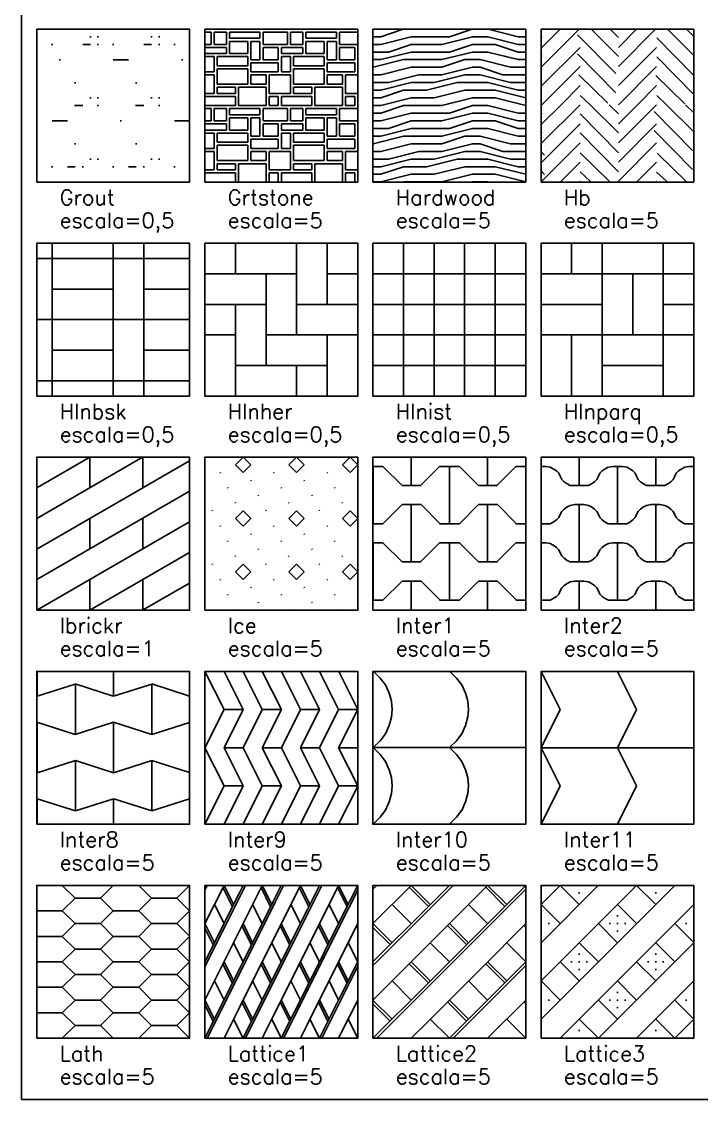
# Model space of a CAD drawing. Header units: inches. Extents: x -1 to 462, y -162 to 137.
# Drawn here: x 362 to 406.5, y -4 to 66.5 of the extents above; entities that cross this region are included whole.
import ezdxf

# ---------------------------------------------------------------- set-up
doc = ezdxf.new("R2010")
doc.units = ezdxf.units.IN
doc.header["$MEASUREMENT"] = 0
doc.layers.add('FORMATO', color=7, linetype='Continuous', plot=False)
for name, color, linetype in [('HATCH', 7, 'Continuous'), ('RECTANGLE', 7, 'Continuous'), ('TEXT', 5, 'Continuous')]:
    doc.layers.add(name, color=color, linetype=linetype)
doc.styles.add('nr', font='simplex.shx')

msp = doc.modelspace()

# ---------------------------------------------------------------- hatches: boundary and pattern name
at = {"layer": 'HATCH'}
h = msp.add_hatch(dxfattribs=at)
h.set_pattern_fill('GROUT', color=256, scale=0.5, style=0, pattern_type=2)
h.set_pattern_definition([(0, (365, 57), (0.5, 4), [0.5, -3.5]), (0, (365.5, 58.5), (0, 4), [0, -4]), (0, (364, 57), (1.5, 4), [0, -4]), (0, (364, 60), (4, 4), [1, -7]), (0, (367, 57.5), (0, 4), [0, -4]), (0, (366, 57), (1, 4), [0, -4]), (0, (366.5, 57.5), (0, 4), [0, -4]), (0, (364.5, 60), (0, 4), [0, -4])])
h.paths.add_polyline_path([(363, 56), (373, 56), (373, 66), (363, 66)])
h = msp.add_hatch(dxfattribs=at)
h.set_pattern_fill('GRTSTONE', color=256, scale=5, style=0)
h.set_pattern_definition([(0, (374, 56), (5, 5), [2, -0.2, 1.8, -0.2, 0.6, -0.2]), (0, (374, 56.6), (5, 5), [2, -2.2, 0.6, -0.2]), (0, (374.8, 56.8), (5, 5), [1.2, -2.2, 1.4, -0.2]), (0, (374.8, 57.2), (5, 5), [1.2, -0.2, 1.8, -1.8]), (0, (374.8, 57.4), (5, 5), [2, -0.2, 1, -1.8]), (0, (377, 58), (5, 5), [1, -0.2, 1.4, -2.4]), (0, (374, 58.2), (5, 5), [0.6, -2.4, 1.8, -0.2]), (0, (374.8, 58.4), (5, 5), [2, -3]), (0, (374.8, 58.6), (5, 5), [2, -3]), (0, (377, 58.8), (5, 5), [1.8, -3.2]), (0, (377, 59), (5, 5), [0.6, -0.2, 1, -3.2]), (0, (374, 59.2), (5, 5), [0.6, -0.2, 2, -2.2]), (0, (374, 59.4), (5, 5), [1.4, -0.2, 1.2, -2.2]), (0, (374, 59.8), (5, 5), [1.4, -2.4, 1, -0.2]), (0, (374.6, 60), (5, 5), [0.8, -2.4, 1.6, -0.2]), (0, (375.6, 60.2), (5, 5), [1.2, -0.2, 0.6, -3]), (0, (375.6, 60.4), (5, 5), [2, -3]), (0, (374.6, 60.8), (5, 5), [0.8, -0.2, 2, -0.2, 1.6, -0.2]), (90, (374, 56), (-4.999999999999999, 5), [0.6, -1.6, 1, -0.2, 0.4, -1.2]), (90, (374.4, 60), (-4.999999999999999, 5), [0.8, -4.2]), (90, (374.6, 56.8), (-4.999999999999999, 5), [1.2, -0.2, 1, -0.8, 0.8, -1]), (90, (374.8, 56.8), (-4.999999999999999, 5), [0.4, -0.2, 1, -0.2, 0.6, -2.6]), (90, (375.4, 59.4), (-4.999999999999999, 5), [0.4, -0.2, 0.8, -3.6]), (90, (375.6, 59.4), (-4.999999999999999, 5), [0.8, -0.2, 0.4, -3.6]), (90, (376, 56.8), (-4.999999999999999, 5), [0.4, -3.8, 0.6, -0.2]), (90, (376.2, 56), (-4.999999999999999, 5), [1.2, -3.8]), (90, (376.8, 57.4), (-4.999999999999999, 5), [1, -0.2, 0.6, -0.2, 0.8, -2.2]), (90, (377, 57.4), (-4.999999999999999, 5), [0.6, -0.2, 0.6, -0.2, 1.2, -2.2]), (90, (377.6, 59), (-4.999999999999999, 5), [1.2, -0.2, 0.4, -3.2]), (90, (377.8, 59), (-4.999999999999999, 5), [0.8, -0.2, 0.8, -3.2]), (90, (378, 57.4), (-4.999999999999999, 5), [0.6, -3, 1.2, -0.2]), (90, (378.2, 56.8), (-4.999999999999999, 5), [1.2, -3, 0.6, -0.2]), (90, (378.8, 58.2), (-4.999999999999999, 5), [0.6, -0.2, 0.8, -1.2, 0.6, -1.6])])
h.paths.add_polyline_path([(374, 56), (384, 56), (384, 66), (374, 66)])
h = msp.add_hatch(dxfattribs=at)
h.set_pattern_fill('HARDWOOD', color=256, scale=5, style=0)
h.set_pattern_definition([(0, (387, 56), (10, 5), [2.5, -2, 1, -2.5, 0.5, -1.5]), (0, (387.5, 56.5), (10, 5), [1.5, -2.5, 1.5, -2, 0.5, -2]), (0, (387, 57), (10, 5), [1.5, -2.5, 2, -1.5, 1, -1.5]), (0, (387.5, 57.5), (10, 5), [1.5, -1.5, 2, -1.5, 2, -1.5]), (0, (388, 58), (10, 5), [1.5, -1.5, 1, -1.5, 2, -2.5]), (0, (387.5, 58.5), (10, 5), [2, -2, 0.5, -2, 1, -2.5]), (0, (387, 59), (10, 5), [2.5, -1.5, 1, -2.5, 1, -1.5]), (0, (387.5, 59.5), (10, 5), [2.5, -1.5, 1, -2, 1.5, -1.5]), (0, (387.5, 60), (10, 5), [2, -2, 1.5, -1.5, 1, -2]), (0, (387.5, 60.5), (10, 5), [2.5, -1.5, 1, -2, 1, -2]), (14.03624347, (385.5, 56), (-9.99999999862322, 1.231734159112818e-10), [2.06155, -18.55397813]), (14.03624347, (389, 56.5), (-9.99999999862322, 1.231734159112818e-10), [2.06155, -18.55397813]), (14.03624347, (388.5, 57), (-9.99999999862322, 1.231734159112818e-10), [2.06155, -18.55397813]), (14.03624347, (389, 57.5), (-9.99999999862322, 1.231734159112818e-10), [2.06155, -18.55397813]), (14.03624347, (386, 57.5), (-9.99999999862322, 1.231734159112818e-10), [2.06155, -18.55397813]), (14.03624347, (385, 58.5), (-9.99999999862322, 1.231734159112818e-10), [2.06155, -18.55397813]), (14.03624347, (385.5, 57), (-9.99999999862322, 1.231734159112818e-10), [2.06155, -2.06155, 2.06155, -14.43087813]), (14.03624347, (385.5, 58), (-9.99999999862322, 1.231734159112818e-10), [2.06155, -2.06155, 2.06155, -14.43087813]), (14.03624347, (385.5, 59), (-9.99999999862322, 1.231734159112818e-10), [2.06155, -2.06155, 2.06155, -14.43087813]), (14.03624347, (385.5, 60), (-9.99999999862322, 1.231734159112818e-10), [2.06155, -2.06155, 2.06155, -14.43087813]), (345.96375653, (393, 56.5), (9.999999998623219, 1.231709179094764e-10), [2.06155, -18.55397813]), (345.96375653, (393, 57), (9.999999998623219, 1.231709179094764e-10), [2.06155, -18.55397813]), (345.96375653, (392.5, 57.5), (9.999999998623219, 1.231709179094764e-10), [2.06155, -18.55397813]), (345.96375653, (392, 58), (9.999999998623219, 1.231709179094764e-10), [2.06155, -18.55397813]), (345.96375653, (392, 59), (9.999999998623219, 1.231709179094764e-10), [2.06155, -18.55397813]), (345.96375653, (392.5, 59.5), (9.999999998623219, 1.231709179094764e-10), [2.06155, -18.55397813]), (345.96375653, (392.5, 60.5), (9.999999998623219, 1.231709179094764e-10), [2.06155, -18.55397813]), (345.96375653, (392.5, 61), (9.999999998623219, 1.231709179094764e-10), [2.06155, -18.55397813]), (341.5650512, (392, 58.5), (20.0000000009354, -4.999999991732476), [1.58115, -30.0416266]), (341.5650512, (393, 60), (20.0000000009354, -4.999999991732476), [1.58115, -30.0416266]), (18.43494882, (385.5, 56.5), (-19.99999999919007, -4.999999998713794), [1.58115, -30.0416266]), (18.43494882, (386, 59.5), (-19.99999999919007, -4.999999998713794), [1.58115, -30.0416266]), (18.43494882, (390, 59.5), (-19.99999999919007, -4.999999998713794), [1.58115, -30.0416266]), (18.43494882, (390, 60.5), (-19.99999999919007, -4.999999998713794), [1.58115, -30.0416266]), (18.43494882, (389.5, 58.5), (-19.99999999919007, -4.999999998713794), [1.58115, -4.743399999999999, 1.58115, -23.7170766])])
h.paths.add_polyline_path([(385, 56), (395, 56), (395, 66), (385, 66)])
h = msp.add_hatch(dxfattribs=at)
h.set_pattern_fill('HB', color=256, scale=5, style=0, pattern_type=2)
h.set_pattern_definition([(225, (398.5001052126439, 61.00000000000009), (-5.551115123125783e-16, -5.000001547244761), [3.535534999999999, -3.535534999999999]), (314.4327, (398.5001052126439, 60.40000000000009), (-244.9998546400581, 250.0001418037547), [3.571065, -353.53536]), (225, (398.5001052126439, 59.75000000000009), (-5.551115123125783e-16, -5.000001547244761), [3.535534999999999, -3.535534999999999]), (314.4327, (398.5001052126439, 59.15000000000009), (-244.9998546400581, 250.0001418037547), [3.571065, -353.53536]), (225, (398.5001052126439, 58.50000000000009), (-5.551115123125783e-16, -5.000001547244761), [3.535534999999999, -3.535534999999999]), (315.7639, (398.5001052126439, 57.85000000000009), (185.0000081616251, -179.9999948147358), [2.651885, -262.536725]), (225, (398.5001052126439, 57.25000000000009), (-5.551115123125783e-16, -5.000001547244761), [1.767765, -5.3033]), (317.2906, (398.5001052126439, 56.60000000000009), (59.99998748965843, -55.00001019373684), [0.8845900000000001, -87.57444]), (135, (401.0001052126439, 59.15000000000009), (-5.00000154724476, 0), [2.616295, -4.454775]), (135, (401.0001052126439, 60.40000000000009), (-5.00000154724476, 0), [0.84853, -6.22254]), (45, (396.0001052126439, 59.75000000000009), (0, 5.00000154724476), [1.767765, -5.3033])])
h.paths.add_polyline_path([(396, 56), (406, 56), (406, 66), (396, 66)])
h = msp.add_hatch(dxfattribs=at)
h.set_pattern_fill('HLNBSK', color=256, scale=0.5, style=0, pattern_type=2)
h.set_pattern_definition([(0, (364, 43), (0, 4), []), (0, (364, 45), (0, 4), [4, -2]), (90, (364, 43), (-6, 3.673819061467132e-16), []), (90, (368, 43), (-6, 3.673819061467132e-16), [])])
h.paths.add_polyline_path([(363, 42), (373, 42), (373, 52), (363, 52)])
h = msp.add_hatch(dxfattribs=at)
h.set_pattern_fill('HLNHER', color=256, scale=0.5, style=0, pattern_type=2)
h.set_pattern_definition([(0, (374, 42), (2, 2), [6, -2]), (90, (376, 42), (-2, -2), [6, -2])])
h.paths.add_polyline_path([(374, 42), (384, 42), (384, 52), (374, 52)])
h = msp.add_hatch(dxfattribs=at)
h.set_pattern_fill('HLNIST', color=256, scale=0.5, style=0, pattern_type=2)
h.set_pattern_definition([(0, (385, 42), (0, 2), []), (90, (385, 42), (-2, 1.224606353822377e-16), [])])
h.paths.add_polyline_path([(385, 42), (395, 42), (395, 52), (385, 52)])
h = msp.add_hatch(dxfattribs=at)
h.set_pattern_fill('HLNPARQ', color=256, scale=0.5, style=0, pattern_type=2)
h.set_pattern_definition([(0, (396, 42), (0, 4), []), (0, (400, 44), (4, 4), [4, -4]), (90, (396, 42), (-4, 2.449212707644755e-16), []), (90, (398, 42), (-4, 4), [4, -4])])
h.paths.add_polyline_path([(396, 42), (406, 42), (406, 52), (396, 52)])
h = msp.add_hatch(dxfattribs=at)
h.set_pattern_fill('IBRICKR', color=256, style=0, pattern_type=2)
h.set_pattern_definition([(30, (363, 28), (-0.8659999999999999, 1.499955999354648), []), (90, (363, 28), (-3.464, 2.121018204820357e-16), [2, -2])])
h.paths.add_polyline_path([(363, 28), (373, 28), (373, 38), (363, 38)])
h = msp.add_hatch(dxfattribs=at)
h.set_pattern_fill('ICE', color=256, scale=5, style=0)
h.set_pattern_definition([(45, (376, 30.5), (0, 3.499999999783743), [0.7071000000000001, -4.2426474685]), (135, (377, 30.5), (-3.499999999783744, 2.775557561562891e-16), [0.7071000000000001, -4.2426474685]), (225, (377, 30.5), (-2.775557561562891e-16, -3.499999999783744), [0.7071000000000001, -4.2426474685]), (315, (376, 30.5), (3.499999999783744, -8.326672684688674e-16), [0.7071000000000001, -4.2426474685]), (116.56505118, (376, 31.5), (-4.511141460383783e-11, -3.500000000112133), [0.05, -1.05, 0.05, -1.05, 0.05, -5.576237925000001]), (296.5650511800001, (377, 29.5), (4.51103043808132e-11, 3.500000000112133), [0.05, -1.05, 0.05, -1.05, 0.05, -5.576237925000001])])
h.paths.add_polyline_path([(374, 28), (384, 28), (384, 38), (374, 38)])
h = msp.add_hatch(dxfattribs=at)
h.set_pattern_fill('INTER1', color=256, scale=5, style=0, pattern_type=2)
h.set_pattern_definition([(270, (387.5, 29.9), (4.999999999999999, -5.000000000000001), [1.9, -3.1]), (90, (387.5, 31.15), (-4.999999999999999, 5), [1.85, -3.15]), (180, (385.65, 32.4), (-5.000000000000001, -4.999999999999999), [0.65, -4.35]), (180, (385.65, 28.65), (-5.000000000000001, -4.999999999999999), [0.65, -4.35]), (225, (389.35, 32.4), (-5.551115123125783e-16, -5.000001547244761), [1.767765, -5.3033]), (135, (389.4, 28.65), (-5.00000154724476, 0), [1.767765, -5.3033]), (45, (385.65, 28.65), (0, 5.00000154724476), [1.767765, -5.3033]), (315, (385.65, 32.4), (5.00000154724476, -1.110223024625157e-15), [1.767765, -5.3033]), (0, (386.9, 29.9), (5, 5), [1.25, -3.75]), (0, (386.9, 31.15), (5, 5), [1.25, -3.75]), (180, (390, 28.65), (-5.000000000000001, -4.999999999999999), [0.65, -4.35]), (180, (390, 32.4), (-5.000000000000001, -4.999999999999999), [0.65, -4.35]), (270, (385, 32.4), (4.999999999999999, -5.000000000000001), [3.75, -1.25]), (270, (390, 32.4), (4.999999999999999, -5.000000000000001), [3.75, -1.25])])
h.paths.add_polyline_path([(385, 28), (395, 28), (395, 38), (385, 38)])
h = msp.add_hatch(dxfattribs=at)
h.set_pattern_fill('INTER2', color=256, scale=5, style=0, pattern_type=2)
h.set_pattern_definition([(270, (396, 32.4), (4.999999999999999, -5.000000000000001), [3.75, -1.25]), (270, (401, 32.4), (4.999999999999999, -5.000000000000001), [3.75, -1.25]), (350.5377, (398.8, 29.9), (5.00000038609211, 1.938015984637165e-06), [0.30414, -30.109675]), (333.4349, (399.1, 29.85), (5.00000005031209, -2.024535763200941e-06), [0.223605, -10.956735]), (323.1301, (399.3, 29.75), (14.99999958912226, -10.00000061631658), [0.25, -24.75]), (315, (399.5, 29.6), (5.00000154724476, -1.110223024625157e-15), [0.21213, -6.858935000000001]), (296.5651, (399.65, 29.45), (5.000006546981901, -4.99999578970454), [0.223605, -10.956735]), (116.5651, (399.85, 29.05), (-5.000006546981903, 4.999995789704538), [0.223605, -10.956735]), (135, (400, 28.9), (-5.00000154724476, 0), [0.21213, -6.858935000000001]), (143.1301, (400.2, 28.75), (-14.99999958912226, 10.00000061631659), [0.25, -24.75]), (153.4349, (400.4, 28.65), (-5.00000005031209, 2.024535762923385e-06), [0.223605, -10.956735]), (180, (400.7, 28.65), (-5.000000000000001, -4.999999999999999), [0.3, -4.699999999999999]), (0, (396.3, 28.65), (5, 5), [0.3, -4.699999999999999]), (26.5651, (396.6, 28.65), (4.999995789704538, 5.000006546981903), [0.223605, -10.956735]), (36.8699, (396.8, 28.75), (4.999999794561131, 5.000000205438861), [0.25, -24.75]), (45, (397, 28.9), (0, 5.00000154724476), [0.21213, -6.858935000000001]), (63.4349, (397.15, 29.05), (2.024535763478497e-06, 5.00000005031209), [0.223605, -10.956735]), (243.4349, (397.35, 29.45), (-2.024535762923385e-06, -5.00000005031209), [0.223605, -10.956735]), (225, (397.5, 29.6), (-5.551115123125783e-16, -5.000001547244761), [0.21213, -6.858935000000001]), (216.8699, (397.7, 29.75), (-4.999999794561131, -5.000000205438861), [0.25, -24.75]), (206.5651, (397.9, 29.85), (-4.999995789704538, -5.000006546981903), [0.223605, -10.956735]), (189.4623, (398.2, 29.9), (-25.00000386847653, -4.999990696012177), [0.30414, -30.109675]), (189.4623, (400.7, 32.4), (-25.00000386847653, -4.999990696012177), [0.30414, -30.109675]), (206.5651, (400.4, 32.35), (-4.999995789704538, -5.000006546981903), [0.223605, -10.956735]), (216.8699, (400.2, 32.25), (-4.999999794561131, -5.000000205438861), [0.25, -24.75]), (225, (400, 32.1), (-5.551115123125783e-16, -5.000001547244761), [0.21213, -6.858935000000001]), (243.4349, (399.85, 31.95), (-2.024535762923385e-06, -5.00000005031209), [0.223605, -10.956735]), (63.4349, (399.65, 31.55), (2.024535763478497e-06, 5.00000005031209), [0.223605, -10.956735]), (45, (399.5, 31.4), (0, 5.00000154724476), [0.21213, -6.858935000000001]), (36.8699, (399.3, 31.25), (4.999999794561131, 5.000000205438861), [0.25, -24.75]), (26.5651, (399.1, 31.15), (4.999995789704538, 5.000006546981903), [0.223605, -10.956735]), (0, (398.8, 31.15), (5, 5), [0.3, -4.699999999999999]), (180, (398.2, 31.15), (-5.000000000000001, -4.999999999999999), [0.3, -4.699999999999999]), (153.4349, (397.9, 31.15), (-5.00000005031209, 2.024535762923385e-06), [0.223605, -10.956735]), (143.1301, (397.7, 31.25), (-14.99999958912226, 10.00000061631659), [0.25, -24.75]), (135, (397.5, 31.4), (-5.00000154724476, 0), [0.21213, -6.858935000000001]), (116.5651, (397.35, 31.55), (-5.000006546981903, 4.999995789704538), [0.223605, -10.956735]), (296.5651, (397.15, 31.95), (5.000006546981901, -4.99999578970454), [0.223605, -10.956735]), (315, (397, 32.1), (5.00000154724476, -1.110223024625157e-15), [0.21213, -6.858935000000001]), (323.1301, (396.8, 32.25), (14.99999958912226, -10.00000061631658), [0.25, -24.75]), (333.4349, (396.6, 32.35), (5.00000005031209, -2.024535763200941e-06), [0.223605, -10.956735]), (350.5377, (396.3, 32.4), (5.00000038609211, 1.938015984637165e-06), [0.30414, -30.109675]), (180, (401, 32.4), (-5.000000000000001, -4.999999999999999), [0.3, -4.699999999999999]), (180, (401, 28.65), (-5.000000000000001, -4.999999999999999), [0.3, -4.699999999999999]), (0, (398.2, 31.15), (5, 5), [0.6, -4.4]), (0, (398.2, 29.9), (5, 5), [0.6, -4.4]), (180, (396.3, 28.65), (-5.000000000000001, -4.999999999999999), [0.3, -4.699999999999999]), (180, (396.3, 32.4), (-5.000000000000001, -4.999999999999999), [0.3, -4.699999999999999]), (90, (398.5, 31.15), (-4.999999999999999, 5), [1.85, -3.15]), (270, (398.5, 29.9), (4.999999999999999, -5.000000000000001), [1.9, -3.1])])
h.paths.add_polyline_path([(396, 28), (406, 28), (406, 38), (396, 38)])
h = msp.add_hatch(dxfattribs=at)
h.set_pattern_fill('INTER8', color=256, scale=5, style=0, pattern_type=2)
h.set_pattern_definition([(270, (363, 15.65), (4.999999999999999, -5.000000000000001), [1.65, -3.35]), (162.2553, (365.5, 14.85), (-109.9999811561959, 35.00005381352707), [2.62488, -128.619165]), (270, (365.5, 18.15), (4.999999999999999, -5.000000000000001), [3.3, -1.7]), (17.74470000000001, (363, 17.35), (14.99999666845658, 5.000007333906277), [2.62488, -128.619165]), (270, (363, 19), (4.999999999999999, -5.000000000000001), [1.65, -3.35]), (17.74470000000001, (365.5, 14.85), (14.99999666845658, 5.000007333906277), [2.62488, -128.619165]), (162.2553, (368, 17.35), (-109.9999811561959, 35.00005381352707), [2.62488, -128.619165]), (270, (368, 19), (4.999999999999999, -5.000000000000001), [1.65, -3.35]), (270, (368, 15.65), (4.999999999999999, -5.000000000000001), [1.65, -3.35])])
h.paths.add_polyline_path([(363, 14), (373, 14), (373, 24), (363, 24)])
h = msp.add_hatch(dxfattribs=at)
h.set_pattern_fill('INTER9', color=256, scale=5, style=0, pattern_type=2)
h.set_pattern_definition([(0, (375.25, 14), (5, 5), [1.25, -3.75]), (0, (377.75, 14), (5, 5), [1.25, -3.75]), (0, (377.75, 19), (5, 5), [1.25, -3.75]), (0, (375.25, 19), (5, 5), [1.25, -3.75]), (296.5651, (374, 19), (5.000006546981901, -4.99999578970454), [2.795085, -8.385254999999999]), (296.5651, (375.25, 19), (5.000006546981901, -4.99999578970454), [2.795085, -8.385254999999999]), (0, (375.25, 16.5), (5, 5), [1.25, -3.75]), (243.4349, (375.25, 16.5), (-2.024535762923385e-06, -5.00000005031209), [2.795085, -8.385254999999999]), (243.4349, (376.5, 16.5), (-2.024535762923385e-06, -5.00000005031209), [2.795085, -8.385254999999999]), (296.5651, (376.5, 19), (5.000006546981901, -4.99999578970454), [2.795085, -8.385254999999999]), (296.5651, (377.75, 19), (5.000006546981901, -4.99999578970454), [2.795085, -8.385254999999999]), (0, (377.75, 16.5), (5, 5), [1.25, -3.75]), (243.4349, (377.75, 16.5), (-2.024535762923385e-06, -5.00000005031209), [2.795085, -8.385254999999999]), (243.4349, (379, 16.5), (-2.024535762923385e-06, -5.00000005031209), [2.795085, -8.385254999999999])])
h.paths.add_polyline_path([(374, 14), (384, 14), (384, 24), (374, 24)])
h = msp.add_hatch(dxfattribs=at)
h.set_pattern_fill('INTER10', color=256, scale=5, style=0, pattern_type=2)
h.set_pattern_definition([(45, (385, 14), (0, 5.00000154724476), [0.636395, -6.434670000000001]), (52.125, (385.45, 14.45), (15.00000581517121, 19.99999747224372), [0.57009, -56.438685]), (65.55600000000001, (385.8, 14.9), (20.00003349006383, 44.99998472751798), [0.60415, -59.81108]), (74.7449, (386.05, 15.45), (4.999992922804381, 20.00000338452549), [0.57009, -56.438685]), (84.28940000000001, (386.2, 16), (-8.936897512301645e-07, 4.999999193462355), [0.502495, -49.746885]), (275.1944, (386.2, 17.05), (4.999976123497215, -50.00000335022446), [0.55227, -54.67453500000001]), (286.6992, (386.05, 17.55), (4.99999057040728, -15.00000456570891), [0.522015, -51.679515]), (294.444, (385.8, 18.1), (5.000009972245683, -9.999995661892493), [0.60415, -59.81108]), (307.875, (385.45, 18.55), (20.00000932445971, -24.99999549693608), [0.57009, -56.438685]), (315, (385, 19), (5.00000154724476, -1.110223024625157e-15), [0.636395, -6.434670000000001]), (0, (385, 14), (5, 5), [5, 0]), (180, (390, 19), (-5.000000000000001, -4.999999999999999), [5, 0])])
h.paths.add_polyline_path([(385, 14), (395, 14), (395, 24), (385, 24)])
h = msp.add_hatch(dxfattribs=at)
h.set_pattern_fill('INTER11', color=256, scale=5, style=0, pattern_type=2)
h.set_pattern_definition([(180, (401, 19), (-5.000000000000001, -4.999999999999999), [5, 0]), (296.5651, (396, 19), (5.000006546981901, -4.99999578970454), [2.795085, -8.385254999999999]), (243.4349, (397.25, 16.5), (-2.024535762923385e-06, -5.00000005031209), [2.795085, -8.385254999999999]), (180, (401, 14), (-5.000000000000001, -4.999999999999999), [5, 0])])
h.paths.add_polyline_path([(396, 14), (406, 14), (406, 24), (396, 24)])
h = msp.add_hatch(dxfattribs=at)
h.set_pattern_fill('LATH', color=256, scale=5, style=0)
h.set_pattern_definition([(0, (363, 0), (2.5, 0.8333333334999999), [1.6666666665, -3.3333333335]), (135, (363, 0), (1.387778780781446e-16, 1.666666666698374), [1.178511302, -2.357022604]), (225, (363, 0), (2.775557561562891e-16, 1.666666666698374), [1.178511302, -2.357022604])])
h.paths.add_polyline_path([(363, 0), (373, 0), (373, 10), (363, 10)])
h = msp.add_hatch(dxfattribs=at)
h.set_pattern_fill('LATTICE1', color=256, scale=5, style=0)
h.set_pattern_definition([(63.43494882, (374, 0), (3.511033130898511e-10, 2.499999999888431), [5]), (63.43494882, (374.15, 0), (-0.9999999998470979, 3.000000000051281), [5]), (116.5650512, (374, 0), (-2.499999999888431, -1.223768725244767e-09), [1.397542486, -1.397542486]), (116.5650512, (374.625, 1.25), (-2.499999999888431, -1.223768725244767e-09), [1.397542486, -1.397542486]), (116.5650512, (374.55, 1.1), (-2.499999999888431, -1.223768725244767e-09), [1.397542486, -1.397542486])])
h.paths.add_polyline_path([(374, 0), (384, 0), (384, 10), (374, 10)])
h = msp.add_hatch(dxfattribs=at)
h.set_pattern_fill('LATTICE2', color=256, scale=5, style=0)
h.set_pattern_definition([(45, (385, 0), (2.775557561562891e-16, 2.500000000047562), [5]), (45, (385.25, 0), (5.551115123125783e-16, 5.000000000095124), [5]), (135, (385, 0), (-1.250000000023781, -1.250000000023781), [1.767766953, -1.767766953]), (135, (386.125, 1.125), (-2.500000000047562, -2.500000000047562), [1.767766953, -1.767766953])])
h.paths.add_polyline_path([(385, 0), (395, 0), (395, 10), (385, 10)])
h = msp.add_hatch(dxfattribs=at)
h.set_pattern_fill('LATTICE3', color=256, scale=5, style=0, pattern_type=2)
h.set_pattern_definition([(45, (396, 3.75), (0, 5.00000154724476), [1.767765, -5.3033]), (45, (396, 1.25), (0, 5.00000154724476), [5.3033, -1.767765]), (45, (397.25, 0), (0, 5.00000154724476), [5.3033, -1.767765]), (45, (399.75, 0), (0, 5.00000154724476), [1.767765, -5.3033]), (135, (399.75, 0), (-5.00000154724476, 0), [1.767765, -5.3033]), (135, (401, 1.25), (-5.00000154724476, 0), [1.767765, -5.3033]), (135, (398.5, 3.75), (-5.00000154724476, 0), [1.767765, -5.3033]), (315, (396, 3.75), (5.00000154724476, -1.110223024625157e-15), [1.767765, -5.3033]), (0, (398.5, 0), (0, 5), [0, -5]), (0, (398, 0), (0, 5), [0, -5]), (0, (399, 0), (0, 5), [0, -5]), (0, (398.5, 0.5), (0, 5), [0, -5]), (0, (401, 2.5), (0, 5), [0, -5]), (0, (401, 3), (0, 5), [0, -5]), (0, (401, 2), (0, 5), [0, -5]), (0, (400.5, 2.5), (0, 5), [0, -5]), (0, (396.5, 2.5), (0, 5), [0, -5]), (0, (398.5, 4.5), (0, 5), [0, -5])])
h.paths.add_polyline_path([(396, 0), (406, 0), (406, 10), (396, 10)])

# ---------------------------------------------------------------- linework, layer by layer
at = {"layer": 'FORMATO'}
msp.add_lwpolyline([(362, -4), (462, -4), (462, 137), (362, 137)], close=True, dxfattribs=at)
at = {"layer": 'RECTANGLE'}
for points in [[(363, 56), (373, 56), (373, 66), (363, 66)], [(374, 56), (384, 56), (384, 66), (374, 66)], [(385, 56), (395, 56), (395, 66), (385, 66)], [(396, 56), (406, 56), (406, 66), (396, 66)], [(363, 42), (373, 42), (373, 52), (363, 52)], [(374, 42), (384, 42), (384, 52), (374, 52)], [(385, 42), (395, 42), (395, 52), (385, 52)], [(396, 42), (406, 42), (406, 52), (396, 52)], [(363, 28), (373, 28), (373, 38), (363, 38)], [(374, 28), (384, 28), (384, 38), (374, 38)], [(385, 28), (395, 28), (395, 38), (385, 38)], [(396, 28), (406, 28), (406, 38), (396, 38)], [(363, 14), (373, 14), (373, 24), (363, 24)], [(374, 14), (384, 14), (384, 24), (374, 24)], [(385, 14), (395, 14), (395, 24), (385, 24)], [(396, 14), (406, 14), (406, 24), (396, 24)], [(363, 0), (373, 0), (373, 10), (363, 10)], [(374, 0), (384, 0), (384, 10), (374, 10)], [(385, 0), (395, 0), (395, 10), (385, 10)], [(396, 0), (406, 0), (406, 10), (396, 10)]]:
    msp.add_lwpolyline(points, close=True, dxfattribs=at)

# ---------------------------------------------------------------- texts
at = {"layer": 'TEXT', "style": 'nr'}
for s, p in [('Grout', (364.5, 54.5)), ('Grtstone', (375.5, 54.5)), ('Hardwood', (386.5, 54.5)), ('Hb', (397.5, 54.5)), ('escala=0,5', (364.5, 53)), ('escala=5', (375.5, 53)), ('escala=5', (386.5, 53)), ('escala=5', (397.5, 53)), ('Hlnbsk', (364.5, 40.5)), ('Hlnher', (375.5, 40.5)), ('Hlnist', (386.5, 40.5)), ('Hlnparq', (397.5, 40.5)), ('escala=0,5', (364.5, 39)), ('escala=0,5', (375.5, 39)), ('escala=0,5', (386.5, 39)), ('escala=0,5', (397.5, 39)), ('Ibrickr', (364.5, 26.5)), ('Ice', (375.5, 26.5)), ('Inter1', (386.5, 26.5)), ('Inter2', (397.5, 26.5)), ('escala=1', (364.5, 25)), ('escala=5', (375.5, 25)), ('escala=5', (386.5, 25)), ('escala=5', (397.5, 25)), ('Inter8', (364.5, 12.5)), ('Inter9', (375.5, 12.5)), ('Inter10', (386.5, 12.5)), ('Inter11', (397.5, 12.5)), ('escala=5', (364.5, 11)), ('escala=5', (375.5, 11)), ('escala=5', (386.5, 11)), ('escala=5', (397.5, 11)), ('Lath', (364.5, -1.5)), ('Lattice1', (375.5, -1.5)), ('Lattice2', (386.5, -1.5)), ('Lattice3', (397.5, -1.5)), ('escala=5', (364.5, -3)), ('escala=5', (375.5, -3)), ('escala=5', (386.5, -3)), ('escala=5', (397.5, -3))]:
    msp.add_text(s, height=1, dxfattribs=at).set_placement(p)

doc.saveas('drawing.dxf')
